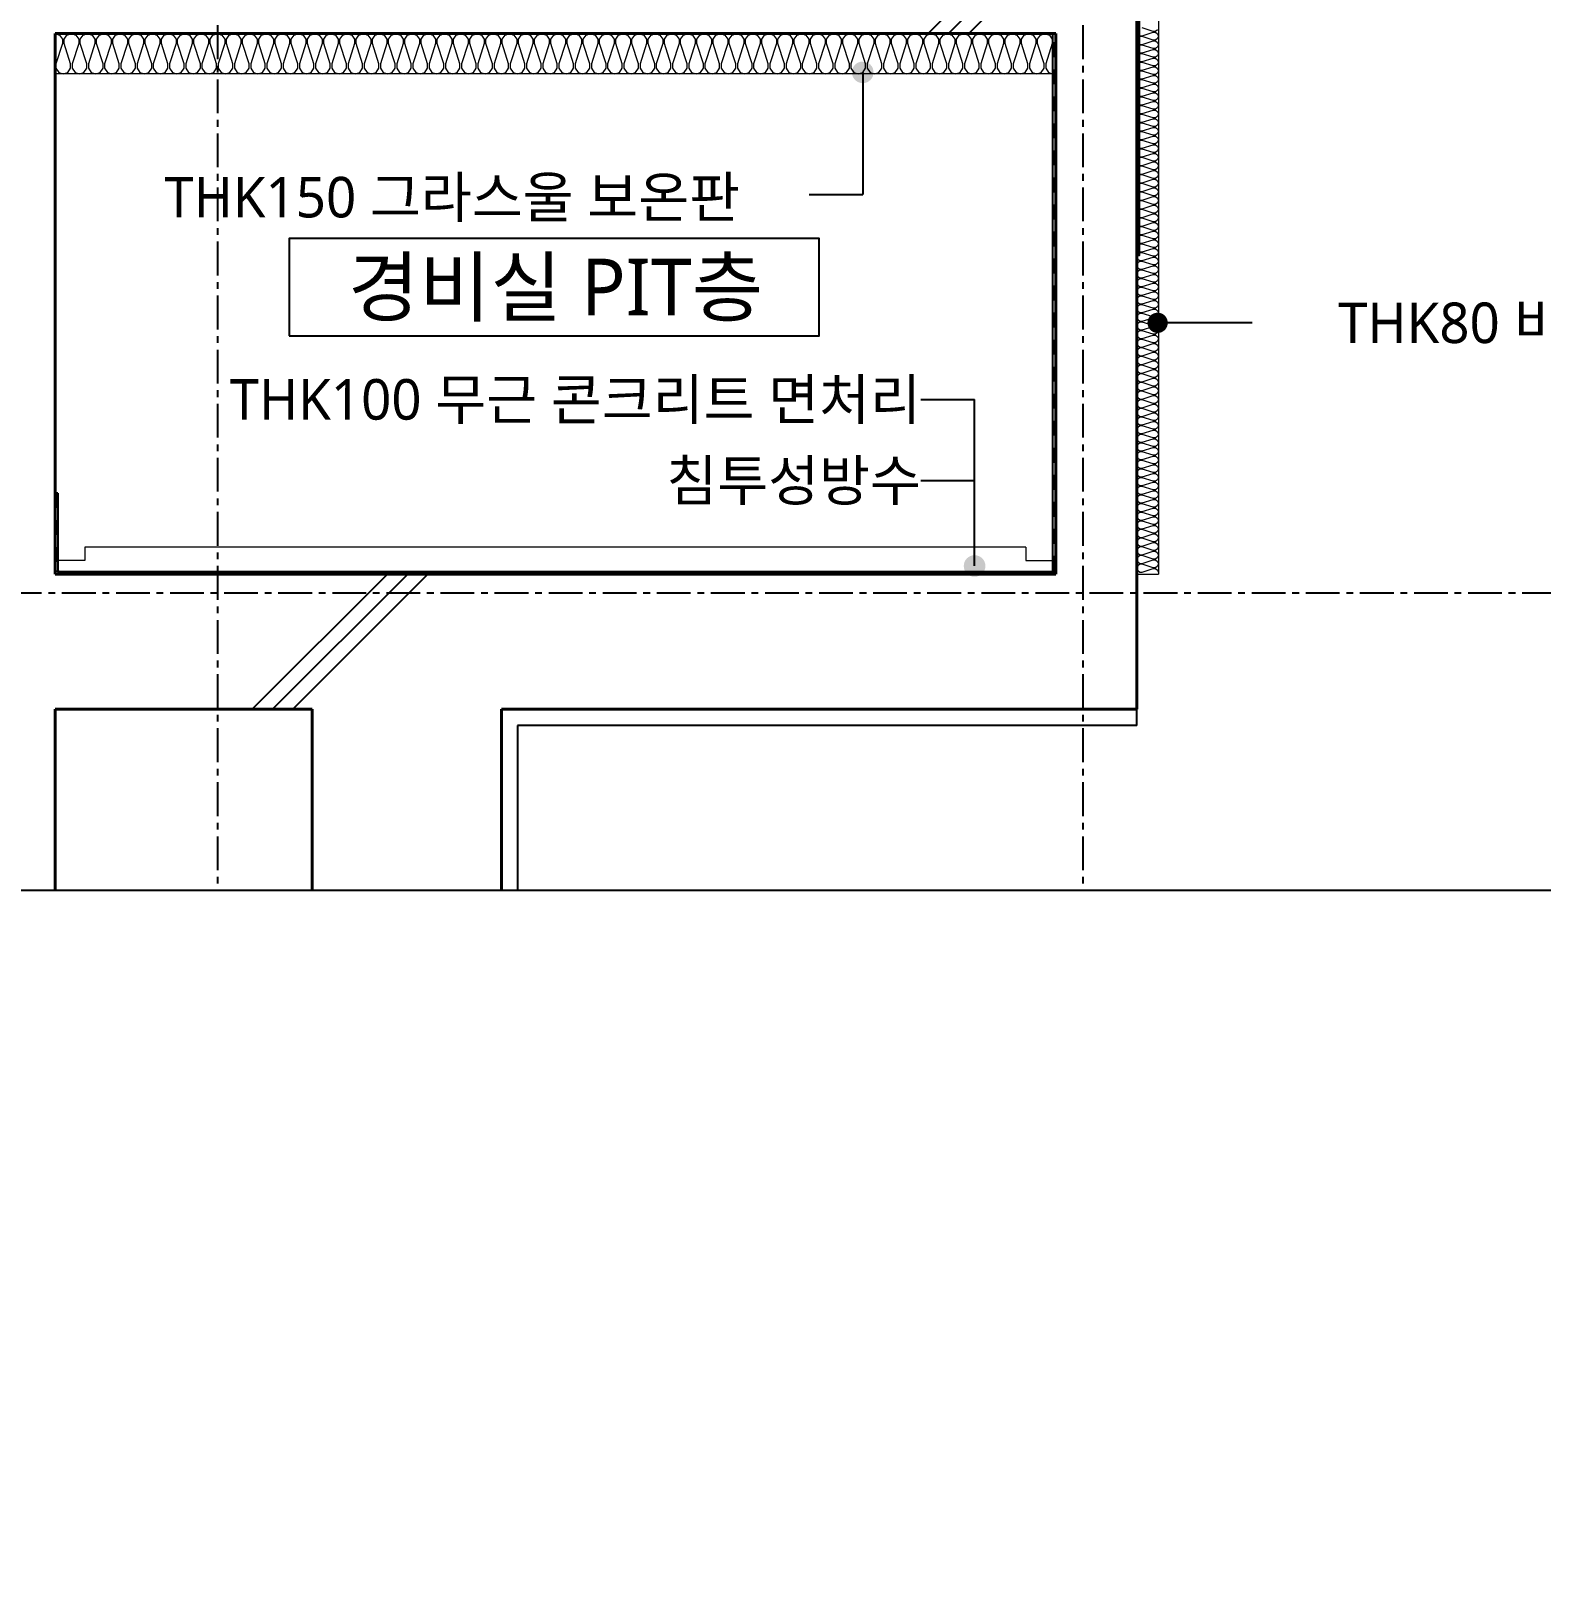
# Model space of a CAD drawing. Header units: millimetres. Extents: x -3672364 to -3590876, y -108975 to -79664.
# Drawn here: x -3612284 to -3606698, y -108975 to -103295 of the extents above; entities that cross this region are included whole.
import ezdxf
from ezdxf.enums import TextEntityAlignment as Align

# ---------------------------------------------------------------- set-up
doc = ezdxf.new("R2010")
doc.units = ezdxf.units.MM
doc.header["$LTSCALE"] = 100
doc.header["$MEASUREMENT"] = 0
for name, pattern in [('CEN', [62, 60, -1, 0, -1]), ('CENTER', [2, 1.25, -0.25, 0.25, -0.25]), ('HID', [2, 1.1, -0.9])]:
    doc.linetypes.add(name, pattern=pattern)
doc.layers.get('0').update_dxf_attribs({"linetype": 'CONTINUOUS'})
for name, color, linetype, lineweight in [('A-CONC-LIN1', 2, 'CONTINUOUS', 40), ('A-CONC-LIN2', 7, 'CONTINUOUS', 25), ('A-CUTL', 7, 'CONTINUOUS', 25), ('A-MKXS-LEAD', 7, 'CONTINUOUS', 25), ('A-MKXS-TEXT1', 3, 'CONTINUOUS', 25), ('A-MKXX-NAME', 3, 'CONTINUOUS', 25), ('A-MKXX-SYMB', 7, 'CONTINUOUS', 25), ('A-XXXX-FIN2', 6, 'CONTINUOUS', 20), ('A-XXXX-INSL2', 8, 'CONTINUOUS', 18), ('A-XXXX-WAT1', 9, 'HID', 20)]:
    doc.layers.add(name, color=color, linetype=linetype, lineweight=lineweight)
doc.layers.add('A-CONC-SOLD', color=253, linetype='CEN')
doc.layers.add('AA-AXIS-LINE-1', color=1, linetype='CENTER')
doc.styles.add('맑은고딕', font='malgun.ttf')

msp = doc.modelspace()

# ---------------------------------------------------------------- hatches: boundary and pattern name
at = {"layer": 'A-CONC-SOLD'}
h = msp.add_hatch(dxfattribs=at)
h.set_pattern_fill('CONC', color=256, scale=100)
h.set_pattern_definition([(45, (-31144.6, -13085), (-2121.3203, 2121.3203), []), (45, (-31144.6, -13010), (-2121.3203, 2121.3203), []), (45, (-31144.6, -12935), (-2121.3203, 2121.3203), [])])
h.paths.add_polyline_path([(-3612193.7, -105304.8), (-3612193.7, -103304.8), (-3608493.7, -103304.8), (-3608493.7, -105304.8)], flags=16)
h.paths.add_polyline_path([(-3612593.7, -106474.8), (-3612193.7, -106474.8), (-3612193.7, -105804.8), (-3611243.7, -105804.8), (-3611243.7, -108974.8), (-3610543.7, -108974.8), (-3610543.7, -105804.8), (-3608193.7, -105804.8), (-3608193.7, -103134.8), (-3608293.7, -103134.8), (-3608293.7, -102024.8), (-3608493.7, -102024.8), (-3608493.7, -103054.8), (-3612193.7, -103054.8), (-3612193.7, -99574.8), (-3608493.7, -99574.8), (-3608493.7, -100524.8), (-3608293.7, -100524.8), (-3608293.7, -98724.8), (-3608443.7, -98724.8), (-3608593.7, -98754.8), (-3608593.7, -98814.8), (-3608573.7, -98814.8), (-3608428.7, -98824.8), (-3608443.7, -98833.8), (-3608443.7, -99324.8), (-3611193.7, -99324.8), (-3611193.7, -99124.8), (-3611393.7, -99124.8), (-3611393.7, -99324.8), (-3612193.7, -99324.8), (-3612193.7, -96474.8), (-3612593.7, -96474.8), (-3612593.7, -98034.8), (-3615093.7, -98034.8), (-3615093.7, -98184.8), (-3612593.7, -98184.8), (-3612593.7, -103284.8), (-3615093.7, -103284.8), (-3615093.7, -103434.8), (-3612593.7, -103434.8)])
at = {"layer": 'A-MKXS-LEAD'}
h = msp.add_hatch(color=256, dxfattribs=at)
h.dxf.hatch_style = 1
h.paths.add_polyline_path([(-3609167.2, -103448.8, 1), (-3609247.2, -103448.8, 1)])
h = msp.add_hatch(color=256, dxfattribs=at)
h.dxf.hatch_style = 1
h.paths.add_polyline_path([(-3608753.7, -105274.8, -1), (-3608833.7, -105274.8, -1)])

# ---------------------------------------------------------------- linework, layer by layer
msp.add_line((-3610483.7, -105864.8), (-3610483.7, -106474.8))
at = {"layer": 'A-CONC-LIN1'}
for p, q in [((-3608193.7, -103134.8), (-3608193.7, -105804.8)), ((-3612193.7, -103304.8), (-3612193.7, -105304.8)), ((-3612193.7, -103304.8), (-3608493.7, -103304.8)), ((-3608493.7, -103304.8), (-3608493.7, -105304.8)), ((-3608493.7, -105304.8), (-3612193.7, -105304.8)), ((-3611243.7, -105804.8), (-3612193.7, -105804.8)), ((-3612193.7, -105804.8), (-3612193.7, -106474.8)), ((-3611243.7, -105804.8), (-3611243.7, -106474.8)), ((-3608193.7, -105804.8), (-3610543.7, -105804.8)), ((-3610543.7, -105804.8), (-3610543.7, -106474.8))]:
    msp.add_line(p, q, dxfattribs=at)
at = {"layer": 'A-CONC-LIN2'}
for p, q in [((-3612183.7, -105004.8), (-3612193.7, -105004.8)), ((-3608503.7, -105304.8), (-3608493.7, -105294.8)), ((-3608193.7, -105864.8), (-3608193.7, -105804.8)), ((-3608193.7, -105864.8), (-3610483.7, -105864.8))]:
    msp.add_line(p, q, dxfattribs=at)
for points in [[(-3608193.7, -104124.8), (-3608183.7, -104124.8), (-3608183.7, -103124.8), (-3608279.5, -103124.8)], [(-3612183.7, -105004.8), (-3612183.7, -105290.7), (-3612179.5, -105294.8), (-3608507.8, -105294.8), (-3608503.7, -105290.7), (-3608503.7, -103304.8)]]:
    msp.add_lwpolyline(points, dxfattribs=at)
at = {"layer": 'A-CUTL'}
msp.add_lwpolyline([(-3605870.2, -106474.8), (-3613310.3, -106474.8), (-3613320.1, -106425.8), (-3613367.2, -106523.8), (-3613377, -106474.8), (-3615093.7, -106474.8)], dxfattribs=at)
at = {"layer": 'A-MKXS-LEAD'}
for p, q in [((-3609207.2, -103448.8), (-3609207.2, -103900.8)), ((-3609405.7, -103900.8), (-3609207.2, -103900.8)), ((-3607766.9, -104375.3), (-3608116.9, -104375.3)), ((-3608992.2, -104658.5), (-3608793.7, -104658.5)), ((-3608793.7, -105274.8), (-3608793.7, -104658.5)), ((-3608992.2, -104958.5), (-3608793.7, -104958.5))]:
    msp.add_line(p, q, dxfattribs=at)
at = {"layer": 'A-MKXS-LEAD', "const_width": 37.5}
msp.add_lwpolyline([(-3608135.6, -104375.3, 1), (-3608098.1, -104375.3, 1)], format="xyb", close=True, dxfattribs=at)
at = {"layer": 'A-MKXX-SYMB'}
msp.add_lwpolyline([(-3611328.7, -104423), (-3609368.7, -104423), (-3609368.7, -104063), (-3611328.7, -104063)], close=True, dxfattribs=at)
at = {"layer": 'A-XXXX-FIN2'}
for p, q in [((-3608603.7, -105204.8), (-3612083.7, -105204.8)), ((-3612083.7, -105204.8), (-3612083.7, -105254.8)), ((-3608603.7, -105204.8), (-3608603.7, -105254.8)), ((-3612083.7, -105254.8), (-3612183.7, -105254.8)), ((-3608603.7, -105254.8), (-3608503.7, -105254.8))]:
    msp.add_line(p, q, dxfattribs=at)
at = {"layer": 'A-XXXX-INSL2'}
for p, q in [((-3608113.7, -103154.8), (-3608113.7, -105304.8)), ((-3608503.7, -103454.8), (-3612193.7, -103454.8)), ((-3608193.7, -105304.8), (-3608113.7, -105304.8))]:
    msp.add_line(p, q, dxfattribs=at)
for points in [[(-3612193.7, -103304.8), (-3612193.7, -103304.8), (-3612177.2, -103310.8), (-3612166.7, -103325.8), (-3612166.7, -103342.3), (-3612190.7, -103417.3), (-3612190.7, -103433.8), (-3612180.2, -103448.8), (-3612163.7, -103454.8), (-3612147.2, -103448.8), (-3612136.7, -103433.8), (-3612136.7, -103417.3), (-3612160.7, -103342.3), (-3612160.7, -103325.8), (-3612150.2, -103310.8), (-3612133.7, -103304.8), (-3612117.2, -103310.8), (-3612106.7, -103325.8), (-3612106.7, -103342.3), (-3612130.7, -103417.3), (-3612130.7, -103433.8), (-3612120.2, -103448.8), (-3612103.7, -103454.8), (-3612087.2, -103448.8), (-3612076.7, -103433.8), (-3612076.7, -103417.3), (-3612100.7, -103342.3), (-3612100.7, -103325.8), (-3612090.2, -103310.8), (-3612073.7, -103304.8), (-3612057.2, -103310.8), (-3612046.7, -103325.8), (-3612046.7, -103342.3), (-3612070.7, -103417.3), (-3612070.7, -103433.8), (-3612060.2, -103448.8), (-3612043.7, -103454.8), (-3612027.2, -103448.8), (-3612016.7, -103433.8), (-3612016.7, -103417.3), (-3612040.7, -103342.3), (-3612040.7, -103325.8), (-3612030.2, -103310.8), (-3612013.7, -103304.8), (-3611997.2, -103310.8), (-3611986.7, -103325.8), (-3611986.7, -103342.3), (-3612010.7, -103417.3), (-3612010.7, -103433.8), (-3612000.2, -103448.8), (-3611983.7, -103454.8), (-3611967.2, -103448.8), (-3611956.7, -103433.8), (-3611956.7, -103417.3), (-3611980.7, -103342.3), (-3611980.7, -103325.8), (-3611970.2, -103310.8), (-3611953.7, -103304.8), (-3611937.2, -103310.8), (-3611926.7, -103325.8), (-3611926.7, -103342.3), (-3611950.7, -103417.3), (-3611950.7, -103433.8), (-3611940.2, -103448.8), (-3611923.7, -103454.8), (-3611907.2, -103448.8), (-3611896.7, -103433.8), (-3611896.7, -103417.3), (-3611920.7, -103342.3), (-3611920.7, -103325.8), (-3611910.2, -103310.8), (-3611893.7, -103304.8), (-3611877.2, -103310.8), (-3611866.7, -103325.8), (-3611866.7, -103342.3), (-3611890.7, -103417.3), (-3611890.7, -103433.8), (-3611880.2, -103448.8), (-3611863.7, -103454.8), (-3611847.2, -103448.8), (-3611836.7, -103433.8), (-3611836.7, -103417.3), (-3611860.7, -103342.3), (-3611860.7, -103325.8), (-3611850.2, -103310.8), (-3611833.7, -103304.8), (-3611817.2, -103310.8), (-3611806.7, -103325.8), (-3611806.7, -103342.3), (-3611830.7, -103417.3), (-3611830.7, -103433.8), (-3611820.2, -103448.8), (-3611803.7, -103454.8), (-3611787.2, -103448.8), (-3611776.7, -103433.8), (-3611776.7, -103417.3), (-3611800.7, -103342.3), (-3611800.7, -103325.8), (-3611790.2, -103310.8), (-3611773.7, -103304.8), (-3611757.2, -103310.8), (-3611746.7, -103325.8), (-3611746.7, -103342.3), (-3611770.7, -103417.3), (-3611770.7, -103433.8), (-3611760.2, -103448.8), (-3611743.7, -103454.8), (-3611727.2, -103448.8), (-3611716.7, -103433.8), (-3611716.7, -103417.3), (-3611740.7, -103342.3), (-3611740.7, -103325.8), (-3611730.2, -103310.8), (-3611713.7, -103304.8), (-3611697.2, -103310.8), (-3611686.7, -103325.8), (-3611686.7, -103342.3), (-3611710.7, -103417.3), (-3611710.7, -103433.8), (-3611700.2, -103448.8), (-3611683.7, -103454.8), (-3611667.2, -103448.8), (-3611656.7, -103433.8), (-3611656.7, -103417.3), (-3611680.7, -103342.3), (-3611680.7, -103325.8), (-3611670.2, -103310.8), (-3611653.7, -103304.8), (-3611637.2, -103310.8), (-3611626.7, -103325.8), (-3611626.7, -103342.3), (-3611650.7, -103417.3), (-3611650.7, -103433.8), (-3611640.2, -103448.8), (-3611623.7, -103454.8), (-3611607.2, -103448.8), (-3611596.7, -103433.8), (-3611596.7, -103417.3), (-3611620.7, -103342.3), (-3611620.7, -103325.8), (-3611610.2, -103310.8), (-3611593.7, -103304.8), (-3611577.2, -103310.8), (-3611566.7, -103325.8), (-3611566.7, -103342.3), (-3611590.7, -103417.3), (-3611590.7, -103433.8), (-3611580.2, -103448.8), (-3611563.7, -103454.8), (-3611547.2, -103448.8), (-3611536.7, -103433.8), (-3611536.7, -103417.3), (-3611560.7, -103342.3), (-3611560.7, -103325.8), (-3611550.2, -103310.8), (-3611533.7, -103304.8), (-3611517.2, -103310.8), (-3611506.7, -103325.8), (-3611506.7, -103342.3), (-3611530.7, -103417.3), (-3611530.7, -103433.8), (-3611520.2, -103448.8), (-3611503.7, -103454.8), (-3611487.2, -103448.8), (-3611476.7, -103433.8), (-3611476.7, -103417.3), (-3611500.7, -103342.3), (-3611500.7, -103325.8), (-3611490.2, -103310.8), (-3611473.7, -103304.8), (-3611457.2, -103310.8), (-3611446.7, -103325.8), (-3611446.7, -103342.3), (-3611470.7, -103417.3), (-3611470.7, -103433.8), (-3611460.2, -103448.8), (-3611443.7, -103454.8), (-3611427.2, -103448.8), (-3611416.7, -103433.8), (-3611416.7, -103417.3), (-3611440.7, -103342.3), (-3611440.7, -103325.8), (-3611430.2, -103310.8), (-3611413.7, -103304.8), (-3611397.2, -103310.8), (-3611386.7, -103325.8), (-3611386.7, -103342.3), (-3611410.7, -103417.3), (-3611410.7, -103433.8), (-3611400.2, -103448.8), (-3611383.7, -103454.8), (-3611367.2, -103448.8), (-3611356.7, -103433.8), (-3611356.7, -103417.3), (-3611380.7, -103342.3), (-3611380.7, -103325.8), (-3611370.2, -103310.8), (-3611353.7, -103304.8), (-3611337.2, -103310.8), (-3611326.7, -103325.8), (-3611326.7, -103342.3), (-3611350.7, -103417.3), (-3611350.7, -103433.8), (-3611340.2, -103448.8), (-3611323.7, -103454.8), (-3611307.2, -103448.8), (-3611296.7, -103433.8), (-3611296.7, -103417.3), (-3611320.7, -103342.3), (-3611320.7, -103325.8), (-3611310.2, -103310.8), (-3611293.7, -103304.8), (-3611277.2, -103310.8), (-3611266.7, -103325.8), (-3611266.7, -103342.3), (-3611290.7, -103417.3), (-3611290.7, -103433.8), (-3611280.2, -103448.8), (-3611263.7, -103454.8), (-3611247.2, -103448.8), (-3611236.7, -103433.8), (-3611236.7, -103417.3), (-3611260.7, -103342.3), (-3611260.7, -103325.8), (-3611250.2, -103310.8), (-3611233.7, -103304.8), (-3611217.2, -103310.8), (-3611206.7, -103325.8), (-3611206.7, -103342.3), (-3611230.7, -103417.3), (-3611230.7, -103433.8), (-3611220.2, -103448.8), (-3611203.7, -103454.8), (-3611187.2, -103448.8), (-3611176.7, -103433.8), (-3611176.7, -103417.3), (-3611200.7, -103342.3), (-3611200.7, -103325.8), (-3611190.2, -103310.8), (-3611173.7, -103304.8), (-3611157.2, -103310.8), (-3611146.7, -103325.8), (-3611146.7, -103342.3), (-3611170.7, -103417.3), (-3611170.7, -103433.8), (-3611160.2, -103448.8), (-3611143.7, -103454.8), (-3611127.2, -103448.8), (-3611116.7, -103433.8), (-3611116.7, -103417.3), (-3611140.7, -103342.3), (-3611140.7, -103325.8), (-3611130.2, -103310.8), (-3611113.7, -103304.8), (-3611097.2, -103310.8), (-3611086.7, -103325.8), (-3611086.7, -103342.3), (-3611110.7, -103417.3), (-3611110.7, -103433.8), (-3611100.2, -103448.8), (-3611083.7, -103454.8), (-3611067.2, -103448.8), (-3611056.7, -103433.8), (-3611056.7, -103417.3), (-3611080.7, -103342.3), (-3611080.7, -103325.8), (-3611070.2, -103310.8), (-3611053.7, -103304.8), (-3611037.2, -103310.8), (-3611026.7, -103325.8), (-3611026.7, -103342.3), (-3611050.7, -103417.3), (-3611050.7, -103433.8), (-3611040.2, -103448.8), (-3611023.7, -103454.8), (-3611007.2, -103448.8), (-3610996.7, -103433.8), (-3610996.7, -103417.3), (-3611020.7, -103342.3), (-3611020.7, -103325.8), (-3611010.2, -103310.8), (-3610993.7, -103304.8), (-3610977.2, -103310.8), (-3610966.7, -103325.8), (-3610966.7, -103342.3), (-3610990.7, -103417.3), (-3610990.7, -103433.8), (-3610980.2, -103448.8), (-3610963.7, -103454.8), (-3610947.2, -103448.8), (-3610936.7, -103433.8), (-3610936.7, -103417.3), (-3610960.7, -103342.3), (-3610960.7, -103325.8), (-3610950.2, -103310.8), (-3610933.7, -103304.8), (-3610917.2, -103310.8), (-3610906.7, -103325.8), (-3610906.7, -103342.3), (-3610930.7, -103417.3), (-3610930.7, -103433.8), (-3610920.2, -103448.8), (-3610903.7, -103454.8), (-3610887.2, -103448.8), (-3610876.7, -103433.8), (-3610876.7, -103417.3), (-3610900.7, -103342.3), (-3610900.7, -103325.8), (-3610890.2, -103310.8), (-3610873.7, -103304.8), (-3610857.2, -103310.8), (-3610846.7, -103325.8), (-3610846.7, -103342.3), (-3610870.7, -103417.3), (-3610870.7, -103433.8), (-3610860.2, -103448.8), (-3610843.7, -103454.8), (-3610827.2, -103448.8), (-3610816.7, -103433.8), (-3610816.7, -103417.3), (-3610840.7, -103342.3), (-3610840.7, -103325.8), (-3610830.2, -103310.8), (-3610813.7, -103304.8), (-3610797.2, -103310.8), (-3610786.7, -103325.8), (-3610786.7, -103342.3), (-3610810.7, -103417.3), (-3610810.7, -103433.8), (-3610800.2, -103448.8), (-3610783.7, -103454.8), (-3610767.2, -103448.8), (-3610756.7, -103433.8), (-3610756.7, -103417.3), (-3610780.7, -103342.3), (-3610780.7, -103325.8), (-3610770.2, -103310.8), (-3610753.7, -103304.8), (-3610737.2, -103310.8), (-3610726.7, -103325.8), (-3610726.7, -103342.3), (-3610750.7, -103417.3), (-3610750.7, -103433.8), (-3610740.2, -103448.8), (-3610723.7, -103454.8), (-3610707.2, -103448.8), (-3610696.7, -103433.8), (-3610696.7, -103417.3), (-3610720.7, -103342.3), (-3610720.7, -103325.8), (-3610710.2, -103310.8), (-3610693.7, -103304.8), (-3610677.2, -103310.8), (-3610666.7, -103325.8), (-3610666.7, -103342.3), (-3610690.7, -103417.3), (-3610690.7, -103433.8), (-3610680.2, -103448.8), (-3610663.7, -103454.8), (-3610647.2, -103448.8), (-3610636.7, -103433.8), (-3610636.7, -103417.3), (-3610660.7, -103342.3), (-3610660.7, -103325.8), (-3610650.2, -103310.8), (-3610633.7, -103304.8), (-3610617.2, -103310.8), (-3610606.7, -103325.8), (-3610606.7, -103342.3), (-3610630.7, -103417.3), (-3610630.7, -103433.8), (-3610620.2, -103448.8), (-3610603.7, -103454.8), (-3610587.2, -103448.8), (-3610576.7, -103433.8), (-3610576.7, -103417.3), (-3610600.7, -103342.3), (-3610600.7, -103325.8), (-3610590.2, -103310.8), (-3610573.7, -103304.8), (-3610557.2, -103310.8), (-3610546.7, -103325.8), (-3610546.7, -103342.3), (-3610570.7, -103417.3), (-3610570.7, -103433.8), (-3610560.2, -103448.8), (-3610543.7, -103454.8), (-3610527.2, -103448.8), (-3610516.7, -103433.8), (-3610516.7, -103417.3), (-3610540.7, -103342.3), (-3610540.7, -103325.8), (-3610530.2, -103310.8), (-3610513.7, -103304.8), (-3610497.2, -103310.8), (-3610486.7, -103325.8), (-3610486.7, -103342.3), (-3610510.7, -103417.3), (-3610510.7, -103433.8), (-3610500.2, -103448.8), (-3610483.7, -103454.8), (-3610467.2, -103448.8), (-3610456.7, -103433.8), (-3610456.7, -103417.3), (-3610480.7, -103342.3), (-3610480.7, -103325.8), (-3610470.2, -103310.8), (-3610453.7, -103304.8), (-3610437.2, -103310.8), (-3610426.7, -103325.8), (-3610426.7, -103342.3), (-3610450.7, -103417.3), (-3610450.7, -103433.8), (-3610440.2, -103448.8), (-3610423.7, -103454.8), (-3610407.2, -103448.8), (-3610396.7, -103433.8), (-3610396.7, -103417.3), (-3610420.7, -103342.3), (-3610420.7, -103325.8), (-3610410.2, -103310.8), (-3610393.7, -103304.8), (-3610377.2, -103310.8), (-3610366.7, -103325.8), (-3610366.7, -103342.3), (-3610390.7, -103417.3), (-3610390.7, -103433.8), (-3610380.2, -103448.8), (-3610363.7, -103454.8), (-3610347.2, -103448.8), (-3610336.7, -103433.8), (-3610336.7, -103417.3), (-3610360.7, -103342.3), (-3610360.7, -103325.8), (-3610350.2, -103310.8), (-3610333.7, -103304.8), (-3610317.2, -103310.8), (-3610306.7, -103325.8), (-3610306.7, -103342.3), (-3610330.7, -103417.3), (-3610330.7, -103433.8), (-3610320.2, -103448.8), (-3610303.7, -103454.8), (-3610303.7, -103454.8), (-3610303.7, -103454.8), (-3610287.2, -103448.8), (-3610276.7, -103433.8), (-3610276.7, -103417.3), (-3610300.7, -103342.3), (-3610300.7, -103325.8), (-3610290.2, -103310.8), (-3610273.7, -103304.8), (-3610257.2, -103310.8), (-3610246.7, -103325.8), (-3610246.7, -103342.3), (-3610270.7, -103417.3), (-3610270.7, -103433.8), (-3610260.2, -103448.8), (-3610243.7, -103454.8), (-3610227.2, -103448.8), (-3610216.7, -103433.8), (-3610216.7, -103417.3), (-3610240.7, -103342.3), (-3610240.7, -103325.8), (-3610230.2, -103310.8), (-3610213.7, -103304.8), (-3610197.2, -103310.8), (-3610186.7, -103325.8), (-3610186.7, -103342.3), (-3610210.7, -103417.3), (-3610210.7, -103433.8), (-3610200.2, -103448.8), (-3610183.7, -103454.8), (-3610167.2, -103448.8), (-3610156.7, -103433.8), (-3610156.7, -103417.3), (-3610180.7, -103342.3), (-3610180.7, -103325.8), (-3610170.2, -103310.8), (-3610153.7, -103304.8), (-3610137.2, -103310.8), (-3610126.7, -103325.8), (-3610126.7, -103342.3), (-3610150.7, -103417.3), (-3610150.7, -103433.8), (-3610140.2, -103448.8), (-3610123.7, -103454.8), (-3610107.2, -103448.8), (-3610096.7, -103433.8), (-3610096.7, -103417.3), (-3610120.7, -103342.3), (-3610120.7, -103325.8), (-3610110.2, -103310.8), (-3610093.7, -103304.8), (-3610077.2, -103310.8), (-3610066.7, -103325.8), (-3610066.7, -103342.3), (-3610090.7, -103417.3), (-3610090.7, -103433.8), (-3610080.2, -103448.8), (-3610063.7, -103454.8), (-3610047.2, -103448.8), (-3610036.7, -103433.8), (-3610036.7, -103417.3), (-3610060.7, -103342.3), (-3610060.7, -103325.8), (-3610050.2, -103310.8), (-3610033.7, -103304.8), (-3610017.2, -103310.8), (-3610006.7, -103325.8), (-3610006.7, -103342.3), (-3610030.7, -103417.3), (-3610030.7, -103433.8), (-3610020.2, -103448.8), (-3610003.7, -103454.8), (-3609987.2, -103448.8), (-3609976.7, -103433.8), (-3609976.7, -103417.3), (-3610000.7, -103342.3), (-3610000.7, -103325.8), (-3609990.2, -103310.8), (-3609973.7, -103304.8), (-3609957.2, -103310.8), (-3609946.7, -103325.8), (-3609946.7, -103342.3), (-3609970.7, -103417.3), (-3609970.7, -103433.8), (-3609960.2, -103448.8), (-3609943.7, -103454.8), (-3609927.2, -103448.8), (-3609916.7, -103433.8), (-3609916.7, -103417.3), (-3609940.7, -103342.3), (-3609940.7, -103325.8), (-3609930.2, -103310.8), (-3609913.7, -103304.8), (-3609897.2, -103310.8), (-3609886.7, -103325.8), (-3609886.7, -103342.3), (-3609910.7, -103417.3), (-3609910.7, -103433.8), (-3609900.2, -103448.8), (-3609883.7, -103454.8), (-3609867.2, -103448.8), (-3609856.7, -103433.8), (-3609856.7, -103417.3), (-3609880.7, -103342.3), (-3609880.7, -103325.8), (-3609870.2, -103310.8), (-3609853.7, -103304.8), (-3609837.2, -103310.8), (-3609826.7, -103325.8), (-3609826.7, -103342.3), (-3609850.7, -103417.3), (-3609850.7, -103433.8), (-3609840.2, -103448.8), (-3609823.7, -103454.8), (-3609807.2, -103448.8), (-3609796.7, -103433.8), (-3609796.7, -103417.3), (-3609820.7, -103342.3), (-3609820.7, -103325.8), (-3609810.2, -103310.8), (-3609793.7, -103304.8), (-3609777.2, -103310.8), (-3609766.7, -103325.8), (-3609766.7, -103342.3), (-3609790.7, -103417.3), (-3609790.7, -103433.8), (-3609780.2, -103448.8), (-3609763.7, -103454.8), (-3609747.2, -103448.8), (-3609736.7, -103433.8), (-3609736.7, -103417.3), (-3609760.7, -103342.3), (-3609760.7, -103325.8), (-3609750.2, -103310.8), (-3609733.7, -103304.8), (-3609717.2, -103310.8), (-3609706.7, -103325.8), (-3609706.7, -103342.3), (-3609730.7, -103417.3), (-3609730.7, -103433.8), (-3609720.2, -103448.8), (-3609703.7, -103454.8), (-3609687.2, -103448.8), (-3609676.7, -103433.8), (-3609676.7, -103417.3), (-3609700.7, -103342.3), (-3609700.7, -103325.8), (-3609690.2, -103310.8), (-3609673.7, -103304.8), (-3609657.2, -103310.8), (-3609646.7, -103325.8), (-3609646.7, -103342.3), (-3609670.7, -103417.3), (-3609670.7, -103433.8), (-3609660.2, -103448.8), (-3609643.7, -103454.8), (-3609627.2, -103448.8), (-3609616.7, -103433.8), (-3609616.7, -103417.3), (-3609640.7, -103342.3), (-3609640.7, -103325.8), (-3609630.2, -103310.8), (-3609613.7, -103304.8), (-3609597.2, -103310.8), (-3609586.7, -103325.8), (-3609586.7, -103342.3), (-3609610.7, -103417.3), (-3609610.7, -103433.8), (-3609600.2, -103448.8), (-3609583.7, -103454.8), (-3609567.2, -103448.8), (-3609556.7, -103433.8), (-3609556.7, -103417.3), (-3609580.7, -103342.3), (-3609580.7, -103325.8), (-3609570.2, -103310.8), (-3609553.7, -103304.8), (-3609537.2, -103310.8), (-3609526.7, -103325.8), (-3609526.7, -103342.3), (-3609550.7, -103417.3), (-3609550.7, -103433.8), (-3609540.2, -103448.8), (-3609523.7, -103454.8), (-3609507.2, -103448.8), (-3609496.7, -103433.8), (-3609496.7, -103417.3), (-3609520.7, -103342.3), (-3609520.7, -103325.8), (-3609510.2, -103310.8), (-3609493.7, -103304.8), (-3609477.2, -103310.8), (-3609466.7, -103325.8), (-3609466.7, -103342.3), (-3609490.7, -103417.3), (-3609490.7, -103433.8), (-3609480.2, -103448.8), (-3609463.7, -103454.8), (-3609447.2, -103448.8), (-3609436.7, -103433.8), (-3609436.7, -103417.3), (-3609460.7, -103342.3), (-3609460.7, -103325.8), (-3609450.2, -103310.8), (-3609433.7, -103304.8), (-3609417.2, -103310.8), (-3609406.7, -103325.8), (-3609406.7, -103342.3), (-3609430.7, -103417.3), (-3609430.7, -103433.8), (-3609420.2, -103448.8), (-3609403.7, -103454.8), (-3609387.2, -103448.8), (-3609376.7, -103433.8), (-3609376.7, -103417.3), (-3609400.7, -103342.3), (-3609400.7, -103325.8), (-3609390.2, -103310.8), (-3609373.7, -103304.8), (-3609357.2, -103310.8), (-3609346.7, -103325.8), (-3609346.7, -103342.3), (-3609370.7, -103417.3), (-3609370.7, -103433.8), (-3609360.2, -103448.8), (-3609343.7, -103454.8), (-3609327.2, -103448.8), (-3609316.7, -103433.8), (-3609316.7, -103417.3), (-3609340.7, -103342.3), (-3609340.7, -103325.8), (-3609330.2, -103310.8), (-3609313.7, -103304.8), (-3609297.2, -103310.8), (-3609286.7, -103325.8), (-3609286.7, -103342.3), (-3609310.7, -103417.3), (-3609310.7, -103433.8), (-3609300.2, -103448.8), (-3609283.7, -103454.8), (-3609267.2, -103448.8), (-3609256.7, -103433.8), (-3609256.7, -103417.3), (-3609280.7, -103342.3), (-3609280.7, -103325.8), (-3609270.2, -103310.8), (-3609253.7, -103304.8), (-3609237.2, -103310.8), (-3609226.7, -103325.8), (-3609226.7, -103342.3), (-3609250.7, -103417.3), (-3609250.7, -103433.8), (-3609240.2, -103448.8), (-3609223.7, -103454.8), (-3609207.2, -103448.8), (-3609196.7, -103433.8), (-3609196.7, -103417.3), (-3609220.7, -103342.3), (-3609220.7, -103325.8), (-3609210.2, -103310.8), (-3609193.7, -103304.8), (-3609177.2, -103310.8), (-3609166.7, -103325.8), (-3609166.7, -103342.3), (-3609190.7, -103417.3), (-3609190.7, -103433.8), (-3609180.2, -103448.8), (-3609163.7, -103454.8), (-3609147.2, -103448.8), (-3609136.7, -103433.8), (-3609136.7, -103417.3), (-3609160.7, -103342.3), (-3609160.7, -103325.8), (-3609150.2, -103310.8), (-3609133.7, -103304.8), (-3609117.2, -103310.8), (-3609106.7, -103325.8), (-3609106.7, -103342.3), (-3609130.7, -103417.3), (-3609130.7, -103433.8), (-3609120.2, -103448.8), (-3609103.7, -103454.8), (-3609087.2, -103448.8), (-3609076.7, -103433.8), (-3609076.7, -103417.3), (-3609100.7, -103342.3), (-3609100.7, -103325.8), (-3609090.2, -103310.8), (-3609073.7, -103304.8), (-3609057.2, -103310.8), (-3609046.7, -103325.8), (-3609046.7, -103342.3), (-3609070.7, -103417.3), (-3609070.7, -103433.8), (-3609060.2, -103448.8), (-3609043.7, -103454.8), (-3609027.2, -103448.8), (-3609016.7, -103433.8), (-3609016.7, -103417.3), (-3609040.7, -103342.3), (-3609040.7, -103325.8), (-3609030.2, -103310.8), (-3609013.7, -103304.8), (-3608997.2, -103310.8), (-3608986.7, -103325.8), (-3608986.7, -103342.3), (-3609010.7, -103417.3), (-3609010.7, -103433.8), (-3609000.2, -103448.8), (-3608983.7, -103454.8), (-3608967.2, -103448.8), (-3608956.7, -103433.8), (-3608956.7, -103417.3), (-3608980.7, -103342.3), (-3608980.7, -103325.8), (-3608970.2, -103310.8), (-3608953.7, -103304.8), (-3608937.2, -103310.8), (-3608926.7, -103325.8), (-3608926.7, -103342.3), (-3608950.7, -103417.3), (-3608950.7, -103433.8), (-3608940.2, -103448.8), (-3608923.7, -103454.8), (-3608907.2, -103448.8), (-3608896.7, -103433.8), (-3608896.7, -103417.3), (-3608920.7, -103342.3), (-3608920.7, -103325.8), (-3608910.2, -103310.8), (-3608893.7, -103304.8), (-3608877.2, -103310.8), (-3608866.7, -103325.8), (-3608866.7, -103342.3), (-3608890.7, -103417.3), (-3608890.7, -103433.8), (-3608880.2, -103448.8), (-3608863.7, -103454.8), (-3608847.2, -103448.8), (-3608836.7, -103433.8), (-3608836.7, -103417.3), (-3608860.7, -103342.3), (-3608860.7, -103325.8), (-3608850.2, -103310.8), (-3608833.7, -103304.8), (-3608817.2, -103310.8), (-3608806.7, -103325.8), (-3608806.7, -103342.3), (-3608830.7, -103417.3), (-3608830.7, -103433.8), (-3608820.2, -103448.8), (-3608803.7, -103454.8), (-3608787.2, -103448.8), (-3608776.7, -103433.8), (-3608776.7, -103417.3), (-3608800.7, -103342.3), (-3608800.7, -103325.8), (-3608790.2, -103310.8), (-3608773.7, -103304.8), (-3608757.2, -103310.8), (-3608746.7, -103325.8), (-3608746.7, -103342.3), (-3608770.7, -103417.3), (-3608770.7, -103433.8), (-3608760.2, -103448.8), (-3608743.7, -103454.8), (-3608727.2, -103448.8), (-3608716.7, -103433.8), (-3608716.7, -103417.3), (-3608740.7, -103342.3), (-3608740.7, -103325.8), (-3608730.2, -103310.8), (-3608713.7, -103304.8), (-3608697.2, -103310.8), (-3608686.7, -103325.8), (-3608686.7, -103342.3), (-3608710.7, -103417.3), (-3608710.7, -103433.8), (-3608700.2, -103448.8), (-3608683.7, -103454.8), (-3608667.2, -103448.8), (-3608656.7, -103433.8), (-3608656.7, -103417.3), (-3608680.7, -103342.3), (-3608680.7, -103325.8), (-3608670.2, -103310.8), (-3608653.7, -103304.8), (-3608637.2, -103310.8), (-3608626.7, -103325.8), (-3608626.7, -103342.3), (-3608650.7, -103417.3), (-3608650.7, -103433.8), (-3608640.2, -103448.8), (-3608623.7, -103454.8), (-3608607.2, -103448.8), (-3608596.7, -103433.8), (-3608596.7, -103417.3), (-3608620.7, -103342.3), (-3608620.7, -103325.8), (-3608610.2, -103310.8), (-3608593.7, -103304.8), (-3608577.2, -103310.8), (-3608566.7, -103325.8), (-3608566.7, -103342.3), (-3608590.7, -103417.3), (-3608590.7, -103433.8), (-3608580.2, -103448.8), (-3608563.7, -103454.8), (-3608547.2, -103448.8), (-3608536.7, -103433.8), (-3608536.7, -103417.3), (-3608560.7, -103342.3), (-3608560.7, -103325.8), (-3608550.2, -103310.8), (-3608533.7, -103304.8), (-3608517.2, -103310.8), (-3608506.7, -103325.8), (-3608506.7, -103342.3), (-3608530.7, -103417.3), (-3608530.7, -103433.8), (-3608520.2, -103448.8), (-3608503.7, -103454.8)], [(-3608190.5, -103290), (-3608193.7, -103298.8), (-3608190.5, -103307.6), (-3608182.5, -103313.2), (-3608173.7, -103313.2), (-3608133.7, -103300.4), (-3608124.9, -103300.4), (-3608116.9, -103306), (-3608113.7, -103314.8), (-3608116.9, -103323.6), (-3608124.9, -103329.2), (-3608133.7, -103329.2), (-3608173.7, -103316.4), (-3608182.5, -103316.4), (-3608190.5, -103322), (-3608193.7, -103330.8), (-3608190.5, -103339.6), (-3608182.5, -103345.2), (-3608173.7, -103345.2), (-3608133.7, -103332.4), (-3608124.9, -103332.4), (-3608116.9, -103338), (-3608113.7, -103346.8), (-3608116.9, -103355.6), (-3608124.9, -103361.2), (-3608133.7, -103361.2), (-3608173.7, -103348.4), (-3608182.5, -103348.4), (-3608190.5, -103354), (-3608193.7, -103362.8), (-3608190.5, -103371.6), (-3608182.5, -103377.2), (-3608173.7, -103377.2), (-3608133.7, -103364.4), (-3608124.9, -103364.4), (-3608116.9, -103370), (-3608113.7, -103378.8), (-3608116.9, -103387.6), (-3608124.9, -103393.2), (-3608133.7, -103393.2), (-3608173.7, -103380.4), (-3608182.5, -103380.4), (-3608190.5, -103386), (-3608193.7, -103394.8), (-3608190.5, -103403.6), (-3608182.5, -103409.2), (-3608173.7, -103409.2), (-3608133.7, -103396.4), (-3608124.9, -103396.4), (-3608116.9, -103402), (-3608113.7, -103410.8), (-3608116.9, -103419.6), (-3608124.9, -103425.2), (-3608133.7, -103425.2), (-3608173.7, -103412.4), (-3608182.5, -103412.4), (-3608190.5, -103418), (-3608193.7, -103426.8), (-3608190.5, -103435.6), (-3608182.5, -103441.2), (-3608173.7, -103441.2), (-3608133.7, -103428.4), (-3608124.9, -103428.4), (-3608116.9, -103434), (-3608113.7, -103442.8), (-3608116.9, -103451.6), (-3608124.9, -103457.2), (-3608133.7, -103457.2), (-3608173.7, -103444.4), (-3608182.5, -103444.4), (-3608190.5, -103450), (-3608193.7, -103458.8), (-3608190.5, -103467.6), (-3608182.5, -103473.2), (-3608173.7, -103473.2), (-3608133.7, -103460.4), (-3608124.9, -103460.4), (-3608116.9, -103466), (-3608113.7, -103474.8), (-3608116.9, -103483.6), (-3608124.9, -103489.2), (-3608133.7, -103489.2), (-3608173.7, -103476.4), (-3608182.5, -103476.4), (-3608190.5, -103482), (-3608193.7, -103490.8), (-3608190.5, -103499.6), (-3608182.5, -103505.2), (-3608173.7, -103505.2), (-3608133.7, -103492.4), (-3608124.9, -103492.4), (-3608116.9, -103498), (-3608113.7, -103506.8), (-3608116.9, -103515.6), (-3608124.9, -103521.2), (-3608133.7, -103521.2), (-3608173.7, -103508.4), (-3608182.5, -103508.4), (-3608190.5, -103514), (-3608193.7, -103522.8), (-3608190.5, -103531.6), (-3608182.5, -103537.2), (-3608173.7, -103537.2), (-3608133.7, -103524.4), (-3608124.9, -103524.4), (-3608116.9, -103530), (-3608113.7, -103538.8), (-3608116.9, -103547.6), (-3608124.9, -103553.2), (-3608133.7, -103553.2), (-3608173.7, -103540.4), (-3608182.5, -103540.4), (-3608190.5, -103546), (-3608193.7, -103554.8), (-3608190.5, -103563.6), (-3608182.5, -103569.2), (-3608173.7, -103569.2), (-3608133.7, -103556.4), (-3608124.9, -103556.4), (-3608116.9, -103562), (-3608113.7, -103570.8), (-3608116.9, -103579.6), (-3608124.9, -103585.2), (-3608133.7, -103585.2), (-3608173.7, -103572.4), (-3608182.5, -103572.4), (-3608190.5, -103578), (-3608193.7, -103586.8), (-3608190.5, -103595.6), (-3608182.5, -103601.2), (-3608173.7, -103601.2), (-3608133.7, -103588.4), (-3608124.9, -103588.4), (-3608116.9, -103594), (-3608113.7, -103602.8), (-3608116.9, -103611.6), (-3608124.9, -103617.2), (-3608133.7, -103617.2), (-3608173.7, -103604.4), (-3608182.5, -103604.4), (-3608190.5, -103610), (-3608193.7, -103618.8), (-3608190.5, -103627.6), (-3608182.5, -103633.2), (-3608173.7, -103633.2), (-3608133.7, -103620.4), (-3608124.9, -103620.4), (-3608116.9, -103626), (-3608113.7, -103634.8), (-3608116.9, -103643.6), (-3608124.9, -103649.2), (-3608133.7, -103649.2), (-3608173.7, -103636.4), (-3608182.5, -103636.4), (-3608190.5, -103642), (-3608193.7, -103650.8), (-3608190.5, -103659.6), (-3608182.5, -103665.2), (-3608173.7, -103665.2), (-3608133.7, -103652.4), (-3608124.9, -103652.4), (-3608116.9, -103658), (-3608113.7, -103666.8), (-3608116.9, -103675.6), (-3608124.9, -103681.2), (-3608133.7, -103681.2), (-3608173.7, -103668.4), (-3608182.5, -103668.4), (-3608190.5, -103674), (-3608193.7, -103682.8), (-3608190.5, -103691.6), (-3608182.5, -103697.2), (-3608173.7, -103697.2), (-3608133.7, -103684.4), (-3608124.9, -103684.4), (-3608116.9, -103690), (-3608113.7, -103698.8), (-3608116.9, -103707.6), (-3608124.9, -103713.2), (-3608133.7, -103713.2), (-3608173.7, -103700.4), (-3608182.5, -103700.4), (-3608190.5, -103706), (-3608193.7, -103714.8), (-3608190.5, -103723.6), (-3608182.5, -103729.2), (-3608173.7, -103729.2), (-3608133.7, -103716.4), (-3608124.9, -103716.4), (-3608116.9, -103722), (-3608113.7, -103730.8), (-3608116.9, -103739.6), (-3608124.9, -103745.2), (-3608133.7, -103745.2), (-3608173.7, -103732.4), (-3608182.5, -103732.4), (-3608190.5, -103738), (-3608193.7, -103746.8), (-3608190.5, -103755.6), (-3608182.5, -103761.2), (-3608173.7, -103761.2), (-3608133.7, -103748.4), (-3608124.9, -103748.4), (-3608116.9, -103754), (-3608113.7, -103762.8), (-3608116.9, -103771.6), (-3608124.9, -103777.2), (-3608133.7, -103777.2), (-3608173.7, -103764.4), (-3608182.5, -103764.4), (-3608190.5, -103770), (-3608193.7, -103778.8), (-3608190.5, -103787.6), (-3608182.5, -103793.2), (-3608173.7, -103793.2), (-3608133.7, -103780.4), (-3608124.9, -103780.4), (-3608116.9, -103786), (-3608113.7, -103794.8), (-3608116.9, -103803.6), (-3608124.9, -103809.2), (-3608133.7, -103809.2), (-3608173.7, -103796.4), (-3608182.5, -103796.4), (-3608190.5, -103802), (-3608193.7, -103810.8), (-3608190.5, -103819.6), (-3608182.5, -103825.2), (-3608173.7, -103825.2), (-3608133.7, -103812.4), (-3608124.9, -103812.4), (-3608116.9, -103818), (-3608113.7, -103826.8), (-3608116.9, -103835.6), (-3608124.9, -103841.2), (-3608133.7, -103841.2), (-3608173.7, -103828.4), (-3608182.5, -103828.4), (-3608190.5, -103834), (-3608193.7, -103842.8), (-3608190.5, -103851.6), (-3608182.5, -103857.2), (-3608173.7, -103857.2), (-3608133.7, -103844.4), (-3608124.9, -103844.4), (-3608116.9, -103850), (-3608113.7, -103858.8), (-3608116.9, -103867.6), (-3608124.9, -103873.2), (-3608133.7, -103873.2), (-3608173.7, -103860.4), (-3608182.5, -103860.4), (-3608190.5, -103866), (-3608193.7, -103874.8), (-3608190.5, -103883.6), (-3608182.5, -103889.2), (-3608173.7, -103889.2), (-3608133.7, -103876.4), (-3608124.9, -103876.4), (-3608116.9, -103882), (-3608113.7, -103890.8), (-3608116.9, -103899.6), (-3608124.9, -103905.2), (-3608133.7, -103905.2), (-3608173.7, -103892.4), (-3608182.5, -103892.4), (-3608190.5, -103898), (-3608193.7, -103906.8), (-3608190.5, -103915.6), (-3608182.5, -103921.2), (-3608173.7, -103921.2), (-3608133.7, -103908.4), (-3608124.9, -103908.4), (-3608116.9, -103914), (-3608113.7, -103922.8), (-3608116.9, -103931.6), (-3608124.9, -103937.2), (-3608133.7, -103937.2), (-3608173.7, -103924.4), (-3608182.5, -103924.4), (-3608190.5, -103930), (-3608193.7, -103938.8), (-3608190.5, -103947.6), (-3608182.5, -103953.2), (-3608173.7, -103953.2), (-3608133.7, -103940.4), (-3608124.9, -103940.4), (-3608116.9, -103946), (-3608113.7, -103954.8), (-3608116.9, -103963.6), (-3608124.9, -103969.2), (-3608133.7, -103969.2), (-3608173.7, -103956.4), (-3608182.5, -103956.4), (-3608190.5, -103962), (-3608193.7, -103970.8), (-3608190.5, -103979.6), (-3608182.5, -103985.2), (-3608173.7, -103985.2), (-3608133.7, -103972.4), (-3608124.9, -103972.4), (-3608116.9, -103978), (-3608113.7, -103986.8), (-3608116.9, -103995.6), (-3608124.9, -104001.2), (-3608133.7, -104001.2), (-3608173.7, -103988.4), (-3608182.5, -103988.4), (-3608190.5, -103994), (-3608193.7, -104002.8), (-3608190.5, -104011.6), (-3608182.5, -104017.2), (-3608173.7, -104017.2), (-3608133.7, -104004.4), (-3608124.9, -104004.4), (-3608116.9, -104010), (-3608113.7, -104018.8), (-3608116.9, -104027.6), (-3608124.9, -104033.2), (-3608133.7, -104033.2), (-3608173.7, -104020.4), (-3608182.5, -104020.4), (-3608190.5, -104026), (-3608193.7, -104034.8), (-3608190.5, -104043.6), (-3608182.5, -104049.2), (-3608173.7, -104049.2), (-3608133.7, -104036.4), (-3608124.9, -104036.4), (-3608116.9, -104042), (-3608113.7, -104050.8), (-3608116.9, -104059.6), (-3608124.9, -104065.2), (-3608133.7, -104065.2), (-3608173.7, -104052.4), (-3608182.5, -104052.4), (-3608190.5, -104058), (-3608193.7, -104066.8), (-3608190.5, -104075.6), (-3608182.5, -104081.2), (-3608173.7, -104081.2), (-3608133.7, -104068.4), (-3608124.9, -104068.4), (-3608116.9, -104074), (-3608113.7, -104082.8), (-3608116.9, -104091.6), (-3608124.9, -104097.2), (-3608133.7, -104097.2), (-3608173.7, -104084.4), (-3608182.5, -104084.4), (-3608190.5, -104090), (-3608193.7, -104098.8), (-3608190.5, -104107.6), (-3608182.5, -104113.2), (-3608173.7, -104113.2), (-3608133.7, -104100.4), (-3608124.9, -104100.4), (-3608116.9, -104106), (-3608113.7, -104114.8), (-3608116.9, -104123.6), (-3608124.9, -104129.2), (-3608133.7, -104129.2), (-3608173.7, -104116.4), (-3608182.5, -104116.4), (-3608190.5, -104122), (-3608193.7, -104130.8), (-3608190.5, -104139.6), (-3608182.5, -104145.2), (-3608173.7, -104145.2), (-3608133.7, -104132.4), (-3608124.9, -104132.4), (-3608116.9, -104138), (-3608113.7, -104146.8), (-3608116.9, -104155.6), (-3608124.9, -104161.2), (-3608133.7, -104161.2), (-3608173.7, -104148.4), (-3608182.5, -104148.4), (-3608190.5, -104154), (-3608193.7, -104162.8), (-3608190.5, -104171.6), (-3608182.5, -104177.2), (-3608173.7, -104177.2), (-3608133.7, -104164.4), (-3608124.9, -104164.4), (-3608116.9, -104170), (-3608113.7, -104178.8), (-3608116.9, -104187.6), (-3608124.9, -104193.2), (-3608133.7, -104193.2), (-3608173.7, -104180.4), (-3608182.5, -104180.4), (-3608190.5, -104186), (-3608193.7, -104194.8), (-3608190.5, -104203.6), (-3608182.5, -104209.2), (-3608173.7, -104209.2), (-3608133.7, -104196.4), (-3608124.9, -104196.4), (-3608116.9, -104202), (-3608113.7, -104210.8), (-3608116.9, -104219.6), (-3608124.9, -104225.2), (-3608133.7, -104225.2), (-3608173.7, -104212.4), (-3608182.5, -104212.4), (-3608190.5, -104218), (-3608193.7, -104226.8), (-3608190.5, -104235.6), (-3608182.5, -104241.2), (-3608173.7, -104241.2), (-3608133.7, -104228.4), (-3608124.9, -104228.4), (-3608116.9, -104234), (-3608113.7, -104242.8), (-3608116.9, -104251.6), (-3608124.9, -104257.2), (-3608133.7, -104257.2), (-3608173.7, -104244.4), (-3608182.5, -104244.4), (-3608190.5, -104250), (-3608193.7, -104258.8), (-3608190.5, -104267.6), (-3608182.5, -104273.2), (-3608173.7, -104273.2), (-3608133.7, -104260.4), (-3608124.9, -104260.4), (-3608116.9, -104266), (-3608113.7, -104274.8), (-3608116.9, -104283.6), (-3608124.9, -104289.2), (-3608133.7, -104289.2), (-3608173.7, -104276.4), (-3608182.5, -104276.4), (-3608190.5, -104282), (-3608193.7, -104290.8), (-3608190.5, -104299.6), (-3608182.5, -104305.2), (-3608173.7, -104305.2), (-3608133.7, -104292.4), (-3608124.9, -104292.4), (-3608116.9, -104298), (-3608113.7, -104306.8), (-3608116.9, -104315.6), (-3608124.9, -104321.2), (-3608133.7, -104321.2), (-3608173.7, -104308.4), (-3608182.5, -104308.4), (-3608190.5, -104314), (-3608193.7, -104322.8), (-3608190.5, -104331.6), (-3608182.5, -104337.2), (-3608173.7, -104337.2), (-3608133.7, -104324.4), (-3608124.9, -104324.4), (-3608116.9, -104330), (-3608113.7, -104338.8), (-3608116.9, -104347.6), (-3608124.9, -104353.2), (-3608133.7, -104353.2), (-3608173.7, -104340.4), (-3608182.5, -104340.4), (-3608190.5, -104346), (-3608193.7, -104354.8), (-3608190.5, -104363.6), (-3608182.5, -104369.2), (-3608173.7, -104369.2), (-3608133.7, -104356.4), (-3608124.9, -104356.4), (-3608116.9, -104362), (-3608113.7, -104370.8), (-3608116.9, -104379.6), (-3608124.9, -104385.2), (-3608133.7, -104385.2), (-3608173.7, -104372.4), (-3608182.5, -104372.4), (-3608190.5, -104378), (-3608193.7, -104386.8), (-3608190.5, -104395.6), (-3608182.5, -104401.2), (-3608173.7, -104401.2), (-3608133.7, -104388.4), (-3608124.9, -104388.4), (-3608116.9, -104394), (-3608113.7, -104402.8), (-3608116.9, -104411.6), (-3608124.9, -104417.2), (-3608133.7, -104417.2), (-3608173.7, -104404.4), (-3608182.5, -104404.4), (-3608190.5, -104410), (-3608193.7, -104418.8), (-3608190.5, -104427.6), (-3608182.5, -104433.2), (-3608173.7, -104433.2), (-3608133.7, -104420.4), (-3608124.9, -104420.4), (-3608116.9, -104426), (-3608113.7, -104434.8), (-3608116.9, -104443.6), (-3608124.9, -104449.2), (-3608133.7, -104449.2), (-3608173.7, -104436.4), (-3608182.5, -104436.4), (-3608190.5, -104442), (-3608193.7, -104450.8), (-3608190.5, -104459.6), (-3608182.5, -104465.2), (-3608173.7, -104465.2), (-3608133.7, -104452.4), (-3608124.9, -104452.4), (-3608116.9, -104458), (-3608113.7, -104466.8), (-3608116.9, -104475.6), (-3608124.9, -104481.2), (-3608133.7, -104481.2), (-3608173.7, -104468.4), (-3608182.5, -104468.4), (-3608190.5, -104474), (-3608193.7, -104482.8), (-3608190.5, -104491.6), (-3608182.5, -104497.2), (-3608173.7, -104497.2), (-3608133.7, -104484.4), (-3608124.9, -104484.4), (-3608116.9, -104490), (-3608113.7, -104498.8), (-3608116.9, -104507.6), (-3608124.9, -104513.2), (-3608133.7, -104513.2), (-3608173.7, -104500.4), (-3608182.5, -104500.4), (-3608190.5, -104506), (-3608193.7, -104514.8), (-3608190.5, -104523.6), (-3608182.5, -104529.2), (-3608173.7, -104529.2), (-3608133.7, -104516.4), (-3608124.9, -104516.4), (-3608116.9, -104522), (-3608113.7, -104530.8), (-3608116.9, -104539.6), (-3608124.9, -104545.2), (-3608133.7, -104545.2), (-3608173.7, -104532.4), (-3608182.5, -104532.4), (-3608190.5, -104538), (-3608193.7, -104546.8), (-3608190.5, -104555.6), (-3608182.5, -104561.2), (-3608173.7, -104561.2), (-3608133.7, -104548.4), (-3608124.9, -104548.4), (-3608116.9, -104554), (-3608113.7, -104562.8), (-3608116.9, -104571.6), (-3608124.9, -104577.2), (-3608133.7, -104577.2), (-3608173.7, -104564.4), (-3608182.5, -104564.4), (-3608190.5, -104570), (-3608193.7, -104578.8), (-3608190.5, -104587.6), (-3608182.5, -104593.2), (-3608173.7, -104593.2), (-3608133.7, -104580.4), (-3608124.9, -104580.4), (-3608116.9, -104586), (-3608113.7, -104594.8), (-3608116.9, -104603.6), (-3608124.9, -104609.2), (-3608133.7, -104609.2), (-3608173.7, -104596.4), (-3608182.5, -104596.4), (-3608190.5, -104602), (-3608193.7, -104610.8), (-3608190.5, -104619.6), (-3608182.5, -104625.2), (-3608173.7, -104625.2), (-3608133.7, -104612.4), (-3608124.9, -104612.4), (-3608116.9, -104618), (-3608113.7, -104626.8), (-3608116.9, -104635.6), (-3608124.9, -104641.2), (-3608133.7, -104641.2), (-3608173.7, -104628.4), (-3608182.5, -104628.4), (-3608190.5, -104634), (-3608193.7, -104642.8), (-3608190.5, -104651.6), (-3608182.5, -104657.2), (-3608173.7, -104657.2), (-3608133.7, -104644.4), (-3608124.9, -104644.4), (-3608116.9, -104650), (-3608113.7, -104658.8), (-3608116.9, -104667.6), (-3608124.9, -104673.2), (-3608133.7, -104673.2), (-3608173.7, -104660.4), (-3608182.5, -104660.4), (-3608190.5, -104666), (-3608193.7, -104674.8), (-3608190.5, -104683.6), (-3608182.5, -104689.2), (-3608173.7, -104689.2), (-3608133.7, -104676.4), (-3608124.9, -104676.4), (-3608116.9, -104682), (-3608113.7, -104690.8), (-3608116.9, -104699.6), (-3608124.9, -104705.2), (-3608133.7, -104705.2), (-3608173.7, -104692.4), (-3608182.5, -104692.4), (-3608190.5, -104698), (-3608193.7, -104706.8), (-3608190.5, -104715.6), (-3608182.5, -104721.2), (-3608173.7, -104721.2), (-3608133.7, -104708.4), (-3608124.9, -104708.4), (-3608116.9, -104714), (-3608113.7, -104722.8), (-3608116.9, -104731.6), (-3608124.9, -104737.2), (-3608133.7, -104737.2), (-3608173.7, -104724.4), (-3608182.5, -104724.4), (-3608190.5, -104730), (-3608193.7, -104738.8), (-3608190.5, -104747.6), (-3608182.5, -104753.2), (-3608173.7, -104753.2), (-3608133.7, -104740.4), (-3608124.9, -104740.4), (-3608116.9, -104746), (-3608113.7, -104754.8), (-3608116.9, -104763.6), (-3608124.9, -104769.2), (-3608133.7, -104769.2), (-3608173.7, -104756.4), (-3608182.5, -104756.4), (-3608190.5, -104762), (-3608193.7, -104770.8), (-3608190.5, -104779.6), (-3608182.5, -104785.2), (-3608173.7, -104785.2), (-3608133.7, -104772.4), (-3608124.9, -104772.4), (-3608116.9, -104778), (-3608113.7, -104786.8), (-3608116.9, -104795.6), (-3608124.9, -104801.2), (-3608133.7, -104801.2), (-3608173.7, -104788.4), (-3608182.5, -104788.4), (-3608190.5, -104794), (-3608193.7, -104802.8), (-3608190.5, -104811.6), (-3608182.5, -104817.2), (-3608173.7, -104817.2), (-3608133.7, -104804.4), (-3608124.9, -104804.4), (-3608116.9, -104810), (-3608113.7, -104818.8), (-3608116.9, -104827.6), (-3608124.9, -104833.2), (-3608133.7, -104833.2), (-3608173.7, -104820.4), (-3608182.5, -104820.4), (-3608190.5, -104826), (-3608193.7, -104834.8), (-3608190.5, -104843.6), (-3608182.5, -104849.2), (-3608173.7, -104849.2), (-3608133.7, -104836.4), (-3608124.9, -104836.4), (-3608116.9, -104842), (-3608113.7, -104850.8), (-3608116.9, -104859.6), (-3608124.9, -104865.2), (-3608133.7, -104865.2), (-3608173.7, -104852.4), (-3608182.5, -104852.4), (-3608190.5, -104858), (-3608193.7, -104866.8), (-3608190.5, -104875.6), (-3608182.5, -104881.2), (-3608173.7, -104881.2), (-3608133.7, -104868.4), (-3608124.9, -104868.4), (-3608116.9, -104874), (-3608113.7, -104882.8), (-3608116.9, -104891.6), (-3608124.9, -104897.2), (-3608133.7, -104897.2), (-3608173.7, -104884.4), (-3608182.5, -104884.4), (-3608190.5, -104890), (-3608193.7, -104898.8), (-3608190.5, -104907.6), (-3608182.5, -104913.2), (-3608173.7, -104913.2), (-3608133.7, -104900.4), (-3608124.9, -104900.4), (-3608116.9, -104906), (-3608113.7, -104914.8), (-3608116.9, -104923.6), (-3608124.9, -104929.2), (-3608133.7, -104929.2), (-3608173.7, -104916.4), (-3608182.5, -104916.4), (-3608190.5, -104922), (-3608193.7, -104930.8), (-3608190.5, -104939.6), (-3608182.5, -104945.2), (-3608173.7, -104945.2), (-3608133.7, -104932.4), (-3608124.9, -104932.4), (-3608116.9, -104938), (-3608113.7, -104946.8), (-3608116.9, -104955.6), (-3608124.9, -104961.2), (-3608133.7, -104961.2), (-3608173.7, -104948.4), (-3608182.5, -104948.4), (-3608190.5, -104954), (-3608193.7, -104962.8), (-3608190.5, -104971.6), (-3608182.5, -104977.2), (-3608173.7, -104977.2), (-3608133.7, -104964.4), (-3608124.9, -104964.4), (-3608116.9, -104970), (-3608113.7, -104978.8), (-3608116.9, -104987.6), (-3608124.9, -104993.2), (-3608133.7, -104993.2), (-3608173.7, -104980.4), (-3608182.5, -104980.4), (-3608190.5, -104986), (-3608193.7, -104994.8), (-3608190.5, -105003.6), (-3608182.5, -105009.2), (-3608173.7, -105009.2), (-3608133.7, -104996.4), (-3608124.9, -104996.4), (-3608116.9, -105002), (-3608113.7, -105010.8), (-3608116.9, -105019.6), (-3608124.9, -105025.2), (-3608133.7, -105025.2), (-3608173.7, -105012.4), (-3608182.5, -105012.4), (-3608190.5, -105018), (-3608193.7, -105026.8), (-3608190.5, -105035.6), (-3608182.5, -105041.2), (-3608173.7, -105041.2), (-3608133.7, -105028.4), (-3608124.9, -105028.4), (-3608116.9, -105034), (-3608113.7, -105042.8), (-3608116.9, -105051.6), (-3608124.9, -105057.2), (-3608133.7, -105057.2), (-3608173.7, -105044.4), (-3608182.5, -105044.4), (-3608190.5, -105050), (-3608193.7, -105058.8), (-3608190.5, -105067.6), (-3608182.5, -105073.2), (-3608173.7, -105073.2), (-3608133.7, -105060.4), (-3608124.9, -105060.4), (-3608116.9, -105066), (-3608113.7, -105074.8), (-3608116.9, -105083.6), (-3608124.9, -105089.2), (-3608133.7, -105089.2), (-3608173.7, -105076.4), (-3608182.5, -105076.4), (-3608190.5, -105082), (-3608193.7, -105090.8), (-3608190.5, -105099.6), (-3608182.5, -105105.2), (-3608173.7, -105105.2), (-3608133.7, -105092.4), (-3608124.9, -105092.4), (-3608116.9, -105098), (-3608113.7, -105106.8), (-3608116.9, -105115.6), (-3608124.9, -105121.2), (-3608133.7, -105121.2), (-3608173.7, -105108.4), (-3608182.5, -105108.4), (-3608190.5, -105114), (-3608193.7, -105122.8), (-3608190.5, -105131.6), (-3608182.5, -105137.2), (-3608173.7, -105137.2), (-3608133.7, -105124.4), (-3608124.9, -105124.4), (-3608116.9, -105130), (-3608113.7, -105138.8), (-3608116.9, -105147.6), (-3608124.9, -105153.2), (-3608133.7, -105153.2), (-3608173.7, -105140.4), (-3608182.5, -105140.4), (-3608190.5, -105146), (-3608193.7, -105154.8), (-3608190.5, -105163.6), (-3608182.5, -105169.2), (-3608173.7, -105169.2), (-3608133.7, -105156.4), (-3608124.9, -105156.4), (-3608116.9, -105162), (-3608113.7, -105170.8), (-3608116.9, -105179.6), (-3608124.9, -105185.2), (-3608133.7, -105185.2), (-3608173.7, -105172.4), (-3608182.5, -105172.4), (-3608190.5, -105178), (-3608193.7, -105186.8), (-3608190.5, -105195.6), (-3608182.5, -105201.2), (-3608173.7, -105201.2), (-3608133.7, -105188.4), (-3608124.9, -105188.4), (-3608116.9, -105194), (-3608113.7, -105202.8), (-3608116.9, -105211.6), (-3608124.9, -105217.2), (-3608133.7, -105217.2), (-3608173.7, -105204.4), (-3608182.5, -105204.4), (-3608190.5, -105210), (-3608193.7, -105218.8), (-3608190.5, -105227.6), (-3608182.5, -105233.2), (-3608173.7, -105233.2), (-3608133.7, -105220.4), (-3608124.9, -105220.4), (-3608116.9, -105226), (-3608113.7, -105234.8), (-3608116.9, -105243.6), (-3608124.9, -105249.2), (-3608133.7, -105249.2), (-3608173.7, -105236.4), (-3608182.5, -105236.4), (-3608190.5, -105242), (-3608193.7, -105250.8), (-3608190.5, -105259.6), (-3608182.5, -105265.2), (-3608173.7, -105265.2), (-3608133.7, -105252.4), (-3608124.9, -105252.4), (-3608116.9, -105258), (-3608113.7, -105266.8), (-3608116.9, -105275.6), (-3608124.9, -105281.2), (-3608133.7, -105281.2), (-3608173.7, -105268.4), (-3608182.5, -105268.4), (-3608190.5, -105274), (-3608193.7, -105282.8), (-3608190.5, -105291.6), (-3608182.5, -105297.2), (-3608173.7, -105297.2), (-3608133.7, -105284.4), (-3608124.9, -105284.4), (-3608116.9, -105290), (-3608113.7, -105298.8)], [(-3608116.9, -103291.6), (-3608124.9, -103297.2), (-3608133.7, -103297.2), (-3608173.7, -103284.4)]]:
    msp.add_lwpolyline(points, dxfattribs=at)
at = {"layer": 'A-XXXX-WAT1', "ltscale": 0.5}
for points in [[(-3608281.6, -103129.8), (-3608188.7, -103129.8), (-3608188.7, -104124.8)], [(-3612188.7, -105004.8), (-3612188.7, -105292.7), (-3612181.6, -105299.8), (-3608505.7, -105299.8), (-3608498.7, -105292.7), (-3608498.7, -103304.8)]]:
    msp.add_lwpolyline(points, dxfattribs=at)
at = {"layer": 'AA-AXIS-LINE-1'}
for p, q in [((-3611593.7, -97474.8), (-3611593.7, -106474.8)), ((-3608393.7, -97474.8), (-3608393.7, -106474.8)), ((-3604443.7, -105374.8), (-3612893.7, -105374.8))]:
    msp.add_line(p, q, dxfattribs=at)

# ---------------------------------------------------------------- texts
at = {"layer": 'A-MKXS-TEXT1', "style": '맑은고딕'}
msp.add_text('THK150 그라스울 보온판', height=150, dxfattribs=at).set_placement((-3611789.9, -103910.6), align=Align.MIDDLE_LEFT)
for s, p in [('THK80 비드법 보온판(결로방지)', (-3604750.3, -104375.3)), ('THK100 무근 콘크리트 면처리', (-3608992.2, -104658.5)), ('침투성방수', (-3608992.2, -104958.5))]:
    msp.add_text(s, height=150, dxfattribs=at).set_placement(p, align=Align.MIDDLE_RIGHT)
at = {"layer": 'A-MKXX-NAME', "style": '맑은고딕'}
msp.add_text('경비실 PIT층', height=210, dxfattribs=at).set_placement((-3610343.1, -104243), align=Align.MIDDLE_CENTER)

doc.saveas('drawing.dxf')
